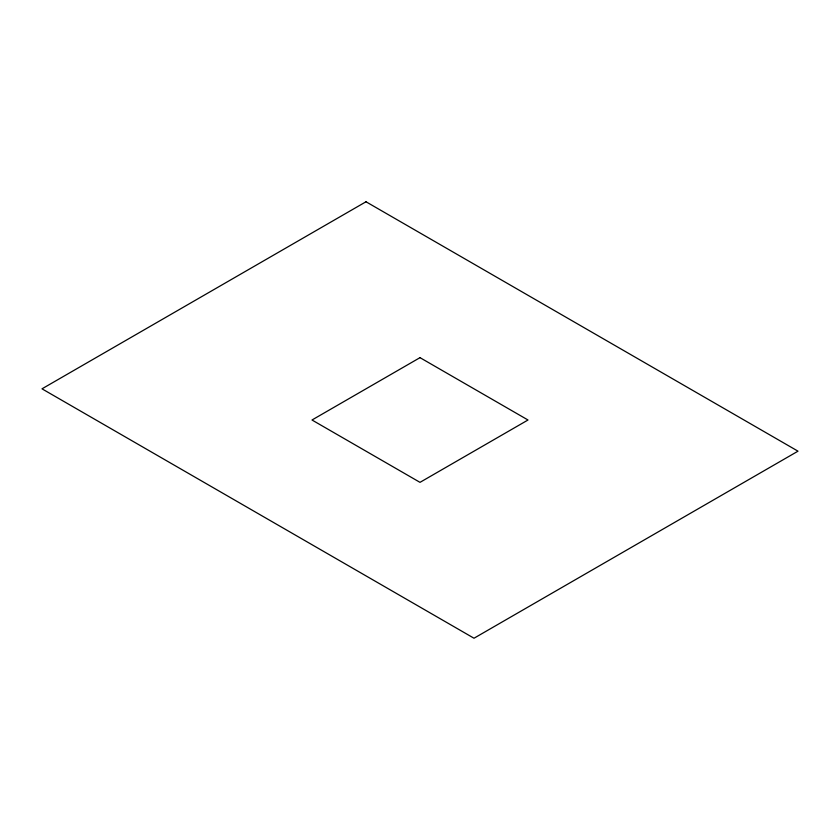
<?xml version="1.0" encoding="UTF-8"?>
<svg xmlns="http://www.w3.org/2000/svg" width="840" height="840" viewBox="0 0 840 840"><rect width="100%" height="100%" fill="white"/><g stroke="black" fill="none" stroke-linecap="round" stroke-linejoin="round"><path stroke-width="1.26" d="M365.999 201.768L42 388.826L474.002 638.232L798 451.175L365.999 201.768M420 357.651L311.997 420L420 482.349L528.003 420L420 357.651"/></g></svg>
